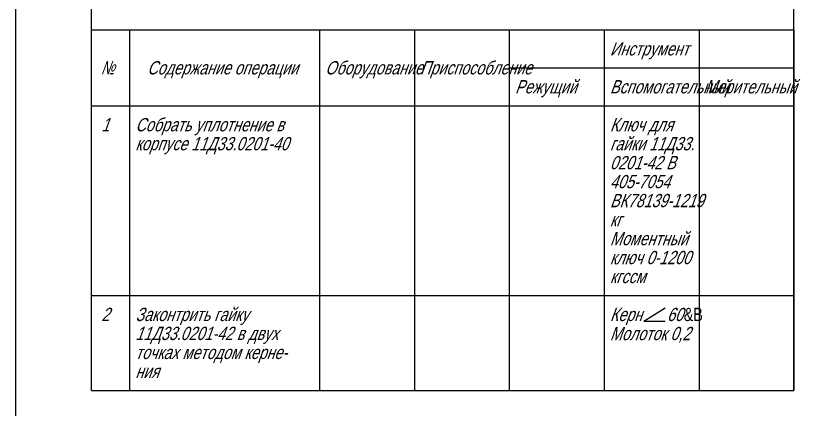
# Model space of a CAD drawing. Extents: x 0 to 841, y 0 to 594.
# Drawn here: x 0 to 206.7, y 297 to 400.7 of the extents above; entities that cross this region are included whole.
import ezdxf

# ---------------------------------------------------------------- set-up
doc = ezdxf.new("R2010")
doc.units = 0
doc.header["$MEASUREMENT"] = 0
doc.linetypes.add('K5LT_BASIC', pattern=[0])
doc.linetypes.add('K5LT_THIN', pattern=[0])
doc.layers.add('LAYER0VIEW0', color=7, linetype='Continuous')
doc.layers.add('LAYER2VIEW0', color=7, linetype='Continuous')
doc.styles.add('K5_TEXTSTYLE', font='win_eskd.shx', dxfattribs={"width": 0.7, "oblique": 15, "bigfont": 'b_eskd.shx'})
doc.styles.get("Standard").update_dxf_attribs({"font": 'cad2win.shx', "width": 0.8, "oblique": 15})

# ---------------------------------------------------------------- blocks, each defined once
blk = doc.blocks.new('*S175')
at = {"layer": 'LAYER2VIEW0', "color": 7, "linetype": 'K5LT_THIN'}
blk.add_line((0, 0), (0, 594), dxfattribs=at)

msp = doc.modelspace()

# ---------------------------------------------------------------- linework, layer by layer
at = {"layer": 'LAYER0VIEW0', "color": 5, "linetype": 'K5LT_BASIC'}
for p, q in [((20, 302), (20, 589)), ((205, 302), (205, 589)), ((20, 302), (20, 397)), ((20, 397), (205, 397)), ((205, 397), (205, 302)), ((20, 377), (205, 377)), ((20, 302), (205, 302))]:
    msp.add_line(p, q, dxfattribs=at)
at = {"layer": 'LAYER0VIEW0', "color": 7, "linetype": 'K5LT_THIN'}
for p, q in [((30, 397), (30, 302)), ((80, 397), (80, 302)), ((105, 397), (105, 302)), ((130, 397), (130, 302)), ((155, 397), (155, 302)), ((180, 397), (180, 302)), ((130, 387), (205, 387)), ((20, 327), (205, 327)), ((165.43, 320.25), (171.03, 323.75)), ((165.43, 320.25), (171.03, 320.25))]:
    msp.add_line(p, q, dxfattribs=at)

# ---------------------------------------------------------------- block references
at = {"layer": 'LAYER2VIEW0'}
msp.add_blockref('*S175', (0, 0), dxfattribs=at)

# ---------------------------------------------------------------- texts
at = {"layer": 'LAYER0VIEW0', "color": 7, "oblique": 20, "width": 0.8}
for s, p in [('Инструмент', (156.5, 390.25)), ('   Содержание операции', (31.5, 385.25)), ('Оборудование', (81.5, 385.25)), ('Приспособление', (106.5, 385.25)), ('Режущий', (131.5, 380.25)), ('Вспомогательный', (156.5, 380.25)), ('Мерительный', (181.5, 380.25)), (' 1', (21.5, 370.25)), ('Собрать уплотнение в ', (31.5, 370.25)), ('Ключ для ', (156.5, 370.25)), ('корпусе 11Д33.0201-40', (31.5, 365.25)), ('гайки 11Д33.', (156.5, 365.25)), ('0201-42 В', (156.5, 360.25)), ('405-7054', (156.5, 355.25)), ('ВК78139-1219', (156.5, 350.25)), ('кг', (156.5, 345.25)), ('Моментный', (156.5, 340.25)), ('ключ 0-1200', (156.5, 335.25)), ('кгссм', (156.5, 330.25)), (' 2', (21.5, 320.25)), ('Законтрить гайку ', (31.5, 320.25)), ('Керн', (156.5, 320.25)), ('60', (171.53, 320.25)), ('11Д33.0201-42 в двух ', (31.5, 315.25)), ('Молоток 0,2', (156.5, 315.22)), ('точках методом керне-', (31.5, 310.25)), ('ния', (31.5, 305.25))]:
    msp.add_text(s, height=3.5, dxfattribs=at).set_placement(p)
at = {"layer": 'LAYER0VIEW0', "color": 7, "style": 'K5_TEXTSTYLE', "oblique": 20, "width": 0.7}
msp.add_text(' №', height=3.5, dxfattribs=at).set_placement((21.5, 385.25))
at = {"layer": 'LAYER0VIEW0', "color": 7, "width": 0.8}
msp.add_text('&B', height=3.5, dxfattribs=at).set_placement((175.98, 320.25))

doc.saveas('drawing.dxf')
